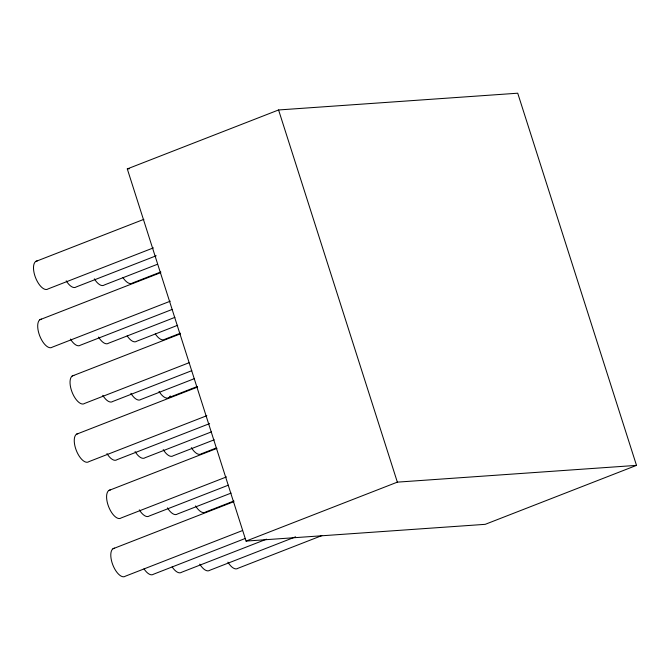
<?xml version="1.0" encoding="UTF-8"?>
<svg xmlns="http://www.w3.org/2000/svg" width="670" height="670" viewBox="0 0 670 670"><rect width="100%" height="100%" fill="white"/><g stroke="black" fill="none" stroke-linecap="round" stroke-linejoin="round"><path stroke-width="1" d="M127.292 168.907L278.578 109.964L517.726 93.205L636.5 465.382L485.222 524.334L246.066 541.084L127.292 168.907L129.369 168.765M35.644 261.501L143.883 219.333M153.422 247.867L48.106 288.904A15.142 6.8 68.7 0 1 35.502 277.556A15.142 6.8 68.7 0 1 37.311 260.89M156.202 255.772L76.246 286.928A15.142 6.8 68.7 0 1 66.204 280.814M157.031 264.441L104.378 284.959A15.142 6.8 68.7 0 1 94.336 278.846M160.792 271.97L132.518 282.991A15.142 6.8 68.7 0 1 122.97 277.648M39.848 319.749L160.758 272.631M170.306 301.173L52.31 347.144A15.142 6.8 68.7 0 1 39.706 335.804A15.142 6.8 68.7 0 1 41.515 319.129M172.106 309.456L80.45 345.176A15.142 6.8 68.7 0 1 70.409 339.062M174.895 317.362L108.582 343.199A15.142 6.8 68.7 0 1 98.549 337.085M177.676 325.277L136.722 341.231A15.142 6.8 68.7 0 1 127.174 335.888M180.456 333.183L164.853 339.263A15.142 6.8 68.7 0 1 155.306 333.92M72.193 376.021L180.423 333.844M188.99 362.763L84.654 403.415A15.142 6.8 68.7 0 1 72.042 392.076A15.142 6.8 68.7 0 1 73.851 375.401M191.771 370.669L112.795 401.447A15.142 6.8 68.7 0 1 102.753 395.334M194.56 378.575L140.926 399.471A15.142 6.8 68.7 0 1 130.885 393.357M169.058 397.503L197.34 386.481M76.397 434.26L197.307 387.151M206.846 415.685L88.859 461.663A15.142 6.8 68.7 0 1 76.254 450.315A15.142 6.8 68.7 0 1 78.063 433.649M209.635 423.591L116.999 459.687A15.142 6.8 68.7 0 1 106.957 453.573M211.435 431.882L145.13 457.719A15.142 6.8 68.7 0 1 135.089 451.605M214.224 439.788L173.27 455.751A15.142 6.8 68.7 0 1 163.229 449.629M216.025 448.079L201.402 453.774A15.142 6.8 68.7 0 1 191.36 447.661M108.733 490.532L216.971 448.364M226.51 476.898L121.203 517.935A15.142 6.8 68.7 0 1 108.59 506.587A15.142 6.8 68.7 0 1 110.399 489.921M228.319 485.189L149.335 515.959A15.142 6.8 68.7 0 1 139.293 509.845M231.1 493.095L177.475 513.99A15.142 6.8 68.7 0 1 167.433 507.877M233.889 501.001L205.606 512.022A15.142 6.8 68.7 0 1 195.565 505.9M112.937 548.78L233.855 501.663M242.423 530.581L125.407 576.175A15.142 6.8 68.7 0 1 112.795 564.835A15.142 6.8 68.7 0 1 114.604 548.16M245.203 538.487L153.539 574.207A15.142 6.8 68.7 0 1 144 568.864M246.066 541.084L397.352 482.14L636.5 465.382M266.509 539.174L181.679 572.23A15.142 6.8 68.7 0 1 172.131 566.895M295.621 536.829L209.811 570.262A15.142 6.8 68.7 0 1 199.769 564.148M321.809 535.615L237.951 568.294A15.142 6.8 68.7 0 1 227.909 562.172M278.578 109.964L397.352 482.14M170.297 395.953A15.142 6.8 68.7 0 1 159.024 391.389"/></g></svg>
